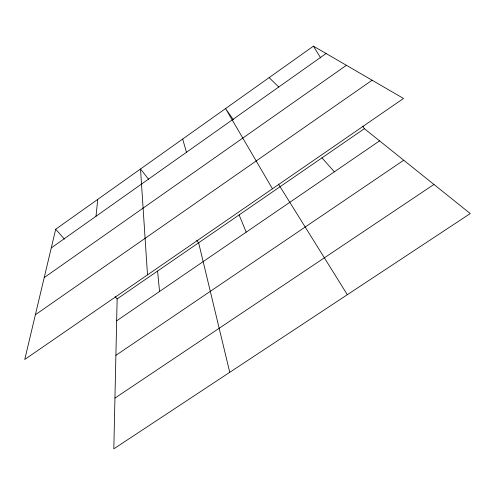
<?xml version="1.0" encoding="UTF-8"?>
<svg xmlns="http://www.w3.org/2000/svg" width="495" height="495" viewBox="0 0 495 495"><rect width="100%" height="100%" fill="white"/><g stroke="black" fill="none" stroke-linecap="round" stroke-linejoin="round"><path stroke-width="0.74" d="M115.137 296.629L117.142 298.906L113.819 448.841L470.25 213.562L364.37 128.675L362.748 126.046M95.993 216.278L97.756 199.367M55.7 229.241L24.75 359.475L403.512 98.456L313.422 46.159L55.7 229.241L64.4 239.104M51.263 247.921L326.094 53.516M44.21 277.602L346.401 65.303M35.38 314.752L372.11 80.227M117.142 298.906L364.37 128.675M116.659 320.816L379.585 140.871M115.892 355.348L403.734 160.231M114.945 398.085L433.936 184.449M269.125 77.628L278.735 87.015M321.967 157.874L334.379 171.808M148.55 179.196L140.512 168.993L147.51 274.88M196.738 240.378L198.637 242.791L229.748 372.314M233.374 119.741L225.553 108.578L272.448 188.774M278.481 184.134L347.329 294.698M313.422 46.159L320.711 57.971M239.116 214.917L246.188 232.167M182.692 139.033L186.46 152.287M157.571 271.068L159.551 291.456"/></g></svg>
